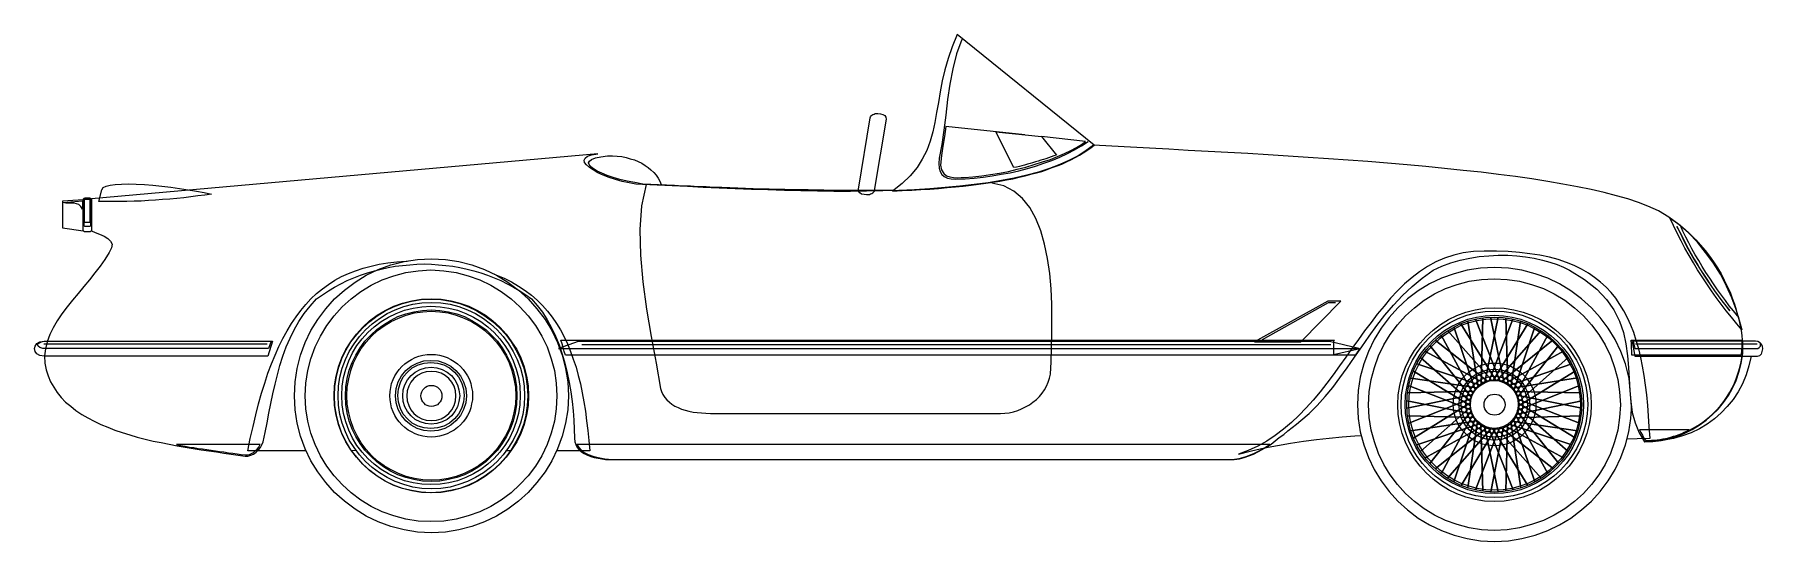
# Model space of a CAD drawing. Extents: x 283 to 474, y 4 to 60.
import ezdxf

# ---------------------------------------------------------------- set-up
doc = ezdxf.new("R2010")
doc.units = 0
doc.header["$LTSCALE"] = 25
doc.layers.add('1', color=7, linetype='CONTINUOUS')
doc.layers.add('7', color=7, linetype='CONTINUOUS')

msp = doc.modelspace()

# ---------------------------------------------------------------- linework, layer by layer
at = {"layer": '1', "linetype": 'CONTINUOUS'}
msp.add_lwpolyline([(388.8, 49.11), (393.84, 48.6), (395.49, 46.56), (395.21, 46.46), (394.93, 46.36), (394.62, 46.26), (394.34, 46.16), (394.06, 46.06), (393.76, 45.98), (393.48, 45.88), (393.17, 45.8), (392.87, 45.7), (392.59, 45.62), (392.29, 45.55), (391.98, 45.45), (391.68, 45.37), (391.4, 45.29), (391.09, 45.24), (390.79, 45.17), (388.8, 49.11)], dxfattribs=at)
at = {"layer": '7', "linetype": 'CONTINUOUS'}
for points in [[(399.68, 47.66), (384.54, 59.88), (383.98, 58.53), (383.52, 57.24), (383.16, 55.99), (382.88, 54.75), (382.65, 53.55), (382.45, 52.38), (382.25, 51.27), (382.07, 50.17), (381.82, 49.11), (381.54, 48.09), (381.16, 47.07), (380.67, 46.11), (380.09, 45.19), (379.35, 44.28), (378.46, 43.41), (377.37, 42.58), (378.46, 42.63), (379.5, 42.68), (380.52, 42.75), (381.51, 42.8), (382.48, 42.88), (383.42, 42.96), (384.33, 43.06), (385.2, 43.13), (386.06, 43.24), (386.9, 43.34), (387.71, 43.44), (388.47, 43.57), (389.24, 43.69), (389.97, 43.82), (390.68, 43.95), (391.37, 44.1), (392.03, 44.25), (392.67, 44.43), (393.3, 44.58), (393.89, 44.76), (394.47, 44.96), (395.03, 45.17), (395.59, 45.37), (396.1, 45.57), (396.61, 45.8), (397.09, 46.03), (397.57, 46.29), (398.03, 46.54), (398.46, 46.79), (398.87, 47.07), (399.3, 47.35), (399.68, 47.66)], [(385.04, 59.32), (384.46, 57.74), (384.05, 56.09), (383.72, 54.39), (383.47, 52.69), (383.26, 50.96), (383.06, 49.31), (382.83, 47.71), (382.55, 46.21), (382.5, 45.62), (382.53, 45.12), (382.65, 44.74), (382.83, 44.4), (383.09, 44.18), (383.44, 44), (383.87, 43.92), (384.38, 43.9), (385.4, 43.95), (386.42, 44.02), (387.41, 44.13), (388.4, 44.25), (389.39, 44.43), (390.38, 44.61), (391.35, 44.81), (392.29, 45.07), (393.2, 45.34), (394.11, 45.65), (395, 45.95), (395.87, 46.34), (396.71, 46.72), (397.49, 47.12), (398.28, 47.58), (399.02, 48.06)], [(375.77, 51.14), (376.05, 51.11), (376.33, 51.06), (376.53, 50.94), (376.66, 50.76), (376.68, 50.53), (375.36, 42.63), (375.34, 42.52), (375.26, 42.42), (375.19, 42.35), (375.08, 42.27), (374.96, 42.22), (374.83, 42.17), (374.68, 42.17), (374.52, 42.17), (374.25, 42.19), (373.97, 42.24), (373.76, 42.4), (373.64, 42.58), (373.61, 42.8), (374.93, 50.68), (374.96, 50.78), (375.03, 50.88), (375.11, 50.96), (375.21, 51.04), (375.34, 51.09), (375.46, 51.14), (375.62, 51.14), (375.77, 51.14)], [(392.01, 48.78), (383.29, 49.72), (383.14, 48.62), (382.96, 47.56), (382.81, 46.51), (382.68, 45.45), (382.81, 44.91), (383.04, 44.53), (383.34, 44.28), (383.72, 44.15), (384.13, 44.07), (384.56, 44.05), (384.97, 44.07), (385.32, 44.07), (386.26, 44.15), (387.25, 44.25), (388.22, 44.4), (389.21, 44.56), (390.2, 44.76), (391.17, 44.99), (392.13, 45.24), (393.05, 45.5), (393.96, 45.8), (394.83, 46.08), (395.61, 46.41), (396.38, 46.72), (397.09, 47.05), (397.7, 47.4), (398.26, 47.73), (398.71, 48.06), (393.84, 48.6), (393.84, 48.6)], [(283.71, 23.54), (283.86, 22.83), (284.07, 22.15), (284.34, 21.51), (284.68, 20.9), (285.06, 20.32), (285.51, 19.78), (286, 19.25), (286.56, 18.79), (287.14, 18.33), (287.78, 17.9), (288.44, 17.52), (289.15, 17.14), (289.88, 16.78), (290.65, 16.48), (291.43, 16.17), (292.25, 15.89), (293.09, 15.64), (293.92, 15.39), (294.79, 15.16), (295.68, 14.95), (296.57, 14.78), (297.43, 14.6), (298.32, 14.42), (299.21, 14.27), (300.1, 14.12), (300.96, 13.99), (301.83, 13.86), (302.67, 13.74), (303.5, 13.61), (304.29, 13.51), (305.08, 13.38), (305.84, 13.28), (306.15, 13.28), (306.45, 13.38), (306.76, 13.51), (307.06, 13.71), (307.32, 13.96), (307.54, 14.24), (307.7, 14.52), (307.82, 14.85), (308.05, 15.89), (308.26, 16.96), (308.46, 18.03), (308.66, 19.1), (308.89, 20.16), (309.14, 21.23), (309.4, 22.27), (309.68, 23.31), (310.01, 24.33), (310.36, 25.35), (310.8, 26.31), (311.25, 27.25), (311.76, 28.17), (312.35, 29.06), (313.01, 29.87), (313.74, 30.66), (314.38, 31.12), (315.04, 31.57), (315.73, 31.95), (316.41, 32.33), (317.12, 32.69), (317.86, 33), (318.6, 33.3), (319.36, 33.55), (320.12, 33.78), (320.88, 33.96), (321.65, 34.14), (322.43, 34.27), (323.22, 34.37), (324.04, 34.44), (324.82, 34.49), (325.61, 34.52), (326.42, 34.49), (327.21, 34.44), (328, 34.37), (328.79, 34.27), (329.57, 34.14), (330.36, 33.96), (331.12, 33.78), (331.89, 33.55), (332.62, 33.3), (333.36, 33), (334.1, 32.69), (334.81, 32.33), (335.5, 31.95), (336.18, 31.57), (336.84, 31.12), (337.48, 30.66), (338.11, 29.95), (338.7, 29.18), (339.23, 28.35), (339.69, 27.46), (340.15, 26.54), (340.53, 25.58), (340.86, 24.56), (341.16, 23.54), (341.44, 22.5), (341.64, 21.43), (341.82, 20.39), (341.97, 19.33), (342.1, 18.28), (342.18, 17.24), (342.2, 16.25), (342.23, 15.26), (342.28, 14.88), (342.38, 14.55), (342.53, 14.24), (342.76, 13.99), (343.02, 13.76), (343.32, 13.56), (343.68, 13.38), (344.03, 13.25), (344.41, 13.13), (344.85, 13.05), (345.25, 12.97), (345.68, 12.92), (346.12, 12.9), (346.55, 12.9), (346.95, 12.9), (347.36, 12.9), (414.6, 12.9), (415.15, 12.92), (415.71, 13), (416.25, 13.13), (416.76, 13.3), (417.26, 13.51), (417.77, 13.74), (418.25, 14.02), (418.74, 14.32), (419.22, 14.62), (419.68, 14.98), (420.13, 15.34), (420.62, 15.69), (421.07, 16.07), (421.56, 16.45), (422.02, 16.83), (422.5, 17.22), (423.44, 18), (424.33, 18.89), (425.19, 19.86), (426.03, 20.88), (426.82, 21.94), (427.63, 23.06), (428.42, 24.23), (429.23, 25.37), (430.07, 26.54), (430.91, 27.71), (431.8, 28.85), (432.74, 29.97), (433.73, 31.04), (434.8, 32.03), (435.91, 32.97), (437.13, 33.83), (438.1, 34.27), (439.09, 34.65), (440.13, 34.93), (441.17, 35.16), (442.22, 35.33), (443.28, 35.43), (444.33, 35.49), (445.37, 35.49), (446.38, 35.41), (447.35, 35.31), (448.29, 35.16), (449.2, 34.95), (450.04, 34.72), (450.83, 34.47), (451.54, 34.16), (452.18, 33.83), (453.85, 32.82), (455.23, 31.75), (456.29, 30.61), (457.11, 29.44), (457.72, 28.19), (458.15, 26.95), (458.43, 25.68), (458.61, 24.38), (458.71, 23.09), (458.78, 21.82), (458.86, 20.54), (458.96, 19.33), (459.14, 18.11), (459.44, 16.96), (459.88, 15.87), (460.49, 14.85), (461.4, 14.9), (462.32, 15.01), (463.2, 15.21), (464.09, 15.46), (464.93, 15.82), (465.75, 16.23), (466.53, 16.71), (467.3, 17.24), (467.98, 17.83), (468.64, 18.49), (469.23, 19.2), (469.76, 19.99), (470.22, 20.8), (470.62, 21.66), (470.93, 22.58), (471.16, 23.54), (471.34, 24.61), (471.34, 25.75), (471.23, 26.95), (470.98, 28.22), (470.62, 29.49), (470.14, 30.78), (469.56, 32.08), (468.87, 33.38), (468.11, 34.62), (467.24, 35.79), (466.33, 36.93), (465.34, 37.95), (464.27, 38.89), (463.18, 39.7), (462.04, 40.39), (460.87, 40.92), (459.83, 41.33), (458.66, 41.71), (457.39, 42.07), (456.04, 42.42), (454.59, 42.75), (453.07, 43.06), (451.47, 43.36), (449.79, 43.64), (448.03, 43.92), (446.23, 44.18), (444.35, 44.4), (442.42, 44.66), (440.44, 44.86), (438.4, 45.09), (436.32, 45.29), (434.24, 45.47), (432.08, 45.65), (429.92, 45.83), (427.73, 45.98), (425.55, 46.16), (423.31, 46.29), (421.1, 46.44), (418.89, 46.59), (416.65, 46.72), (414.44, 46.84), (412.26, 46.97), (410.07, 47.07), (407.91, 47.2), (405.78, 47.33), (403.67, 47.43), (401.61, 47.56), (399.58, 47.66), (398.79, 47.05), (397.9, 46.49), (396.94, 45.98), (395.87, 45.5), (394.72, 45.07), (393.51, 44.68), (392.21, 44.33), (390.84, 44.02), (389.41, 43.74), (387.94, 43.49), (386.42, 43.29), (384.81, 43.11), (383.19, 42.96), (381.51, 42.83), (379.81, 42.73), (378.08, 42.65), (376.3, 42.6), (374.52, 42.58), (372.72, 42.55), (370.89, 42.55), (369.09, 42.58), (367.26, 42.6), (365.43, 42.65), (363.6, 42.7), (361.79, 42.75), (359.99, 42.83), (358.21, 42.91), (356.46, 42.98), (354.73, 43.08), (353.03, 43.16), (351.38, 43.24), (349.75, 43.31), (349.01, 43.36), (348.28, 43.49), (347.51, 43.64), (346.78, 43.85), (346.07, 44.07), (345.4, 44.35), (344.82, 44.61), (344.31, 44.91), (343.88, 45.19), (343.55, 45.47), (343.35, 45.75), (343.3, 46.01), (343.4, 46.23), (343.68, 46.44), (344.13, 46.59), (344.8, 46.69), (288.84, 41.71), (288.84, 38.18), (289.27, 38), (289.76, 37.8), (290.24, 37.59), (290.65, 37.34), (290.95, 37.06), (291.13, 36.71), (291.08, 36.3), (290.82, 35.79), (290.34, 35.03), (289.81, 34.27), (289.22, 33.53), (288.64, 32.77), (288, 32.03), (287.37, 31.27), (286.76, 30.53), (286.17, 29.77), (285.59, 29.01), (285.08, 28.24), (284.62, 27.48), (284.24, 26.72), (283.96, 25.93), (283.76, 25.14), (283.66, 24.36), (283.71, 23.54)], [(377.62, 42.65), (376.76, 42.65), (375.87, 42.65), (375.01, 42.65), (374.14, 42.65), (373.28, 42.65), (372.42, 42.65), (371.55, 42.65), (370.66, 42.65), (369.8, 42.68), (368.93, 42.68), (368.07, 42.7), (367.21, 42.7), (366.34, 42.73), (365.48, 42.75), (364.61, 42.75), (363.75, 42.78), (362.86, 42.8), (362, 42.83), (361.13, 42.85), (360.27, 42.91), (359.41, 42.93), (358.52, 42.96), (357.65, 42.98), (356.79, 43.03), (355.92, 43.06), (355.04, 43.11), (354.17, 43.13), (353.28, 43.19), (352.42, 43.24), (351.53, 43.26), (350.66, 43.31), (349.78, 43.36), (348.91, 43.52), (348.07, 43.67), (347.26, 43.87), (346.52, 44.07), (345.86, 44.3), (345.25, 44.56), (344.74, 44.79), (344.34, 45.04), (344.03, 45.27), (343.85, 45.5), (343.8, 45.7), (343.88, 45.9), (344.13, 46.08), (344.54, 46.26), (345.13, 46.36), (345.89, 46.46), (346.42, 46.46), (346.95, 46.44), (347.46, 46.39), (347.95, 46.29), (348.4, 46.16), (348.86, 46.03), (349.27, 45.85), (349.67, 45.65), (350.03, 45.42), (350.39, 45.19), (350.69, 44.91), (351, 44.63), (351.25, 44.33), (351.48, 44), (351.68, 43.67), (351.83, 43.31)], [(377.62, 42.65), (376.76, 42.65), (375.87, 42.65), (375.01, 42.65), (374.14, 42.65), (373.28, 42.65), (372.42, 42.65), (371.55, 42.65), (370.66, 42.65), (369.8, 42.68), (368.93, 42.68), (368.07, 42.7), (367.21, 42.7), (366.34, 42.73), (365.48, 42.75), (364.61, 42.75), (363.75, 42.78), (362.86, 42.8), (362, 42.83), (361.13, 42.85), (360.27, 42.91), (359.41, 42.93), (358.52, 42.96), (357.65, 42.98), (356.79, 43.03), (355.92, 43.06), (355.04, 43.11), (354.17, 43.13), (353.28, 43.19), (352.42, 43.24), (351.53, 43.26), (350.66, 43.31), (349.78, 43.36), (348.91, 43.52), (348.07, 43.67), (347.26, 43.87), (346.52, 44.07), (345.86, 44.3), (345.25, 44.56), (344.74, 44.79), (344.34, 45.04), (344.03, 45.27), (343.85, 45.5), (343.8, 45.7), (343.88, 45.9), (344.13, 46.08), (344.54, 46.26), (345.13, 46.36), (345.89, 46.46), (346.42, 46.46), (346.95, 46.44), (347.46, 46.39), (347.95, 46.29), (348.4, 46.16), (348.86, 46.03), (349.27, 45.85), (349.67, 45.65), (350.03, 45.42), (350.39, 45.19), (350.69, 44.91), (351, 44.63), (351.25, 44.33), (351.48, 44), (351.68, 43.67), (351.83, 43.31)], [(377.62, 42.65), (376.76, 42.65), (375.87, 42.65), (375.01, 42.65), (374.14, 42.65), (373.28, 42.65), (372.42, 42.65), (371.55, 42.65), (370.66, 42.65), (369.8, 42.68), (368.93, 42.68), (368.07, 42.7), (367.21, 42.7), (366.34, 42.73), (365.48, 42.75), (364.61, 42.75), (363.75, 42.78), (362.86, 42.8), (362, 42.83), (361.13, 42.85), (360.27, 42.91), (359.41, 42.93), (358.52, 42.96), (357.65, 42.98), (356.79, 43.03), (355.92, 43.06), (355.04, 43.11), (354.17, 43.13), (353.28, 43.19), (352.42, 43.24), (351.53, 43.26), (350.66, 43.31), (349.78, 43.36), (348.91, 43.52), (348.07, 43.67), (347.26, 43.87), (346.52, 44.07), (345.86, 44.3), (345.25, 44.56), (344.74, 44.79), (344.34, 45.04), (344.03, 45.27), (343.85, 45.5), (343.8, 45.7), (343.88, 45.9), (344.13, 46.08), (344.54, 46.26), (345.13, 46.36), (345.89, 46.46), (346.42, 46.46), (346.95, 46.44), (347.46, 46.39), (347.95, 46.29), (348.4, 46.16), (348.86, 46.03), (349.27, 45.85), (349.67, 45.65), (350.03, 45.42), (350.39, 45.19), (350.69, 44.91), (351, 44.63), (351.25, 44.33), (351.48, 44), (351.68, 43.67), (351.83, 43.31)], [(289.68, 41.43), (289.99, 42.73), (290.14, 42.96), (290.47, 43.11), (290.93, 43.24), (291.48, 43.31), (292.17, 43.36), (292.96, 43.39), (293.8, 43.36), (294.71, 43.31), (295.65, 43.24), (296.64, 43.13), (297.61, 43.01), (298.6, 42.88), (299.54, 42.73), (300.45, 42.58), (301.32, 42.42), (302.11, 42.24), (301.37, 42.14), (300.61, 42.04), (299.84, 41.94), (299.06, 41.84), (298.29, 41.76), (297.51, 41.69), (296.72, 41.64), (295.93, 41.58), (295.14, 41.53), (294.36, 41.48), (293.57, 41.46), (292.78, 41.43), (291.99, 41.41), (291.23, 41.41), (290.44, 41.41), (289.68, 41.43)], [(350.16, 43.29), (349.65, 40.95), (349.47, 38.33), (349.52, 35.49), (349.8, 32.54), (350.21, 29.51), (350.72, 26.49), (351.25, 23.57), (351.73, 20.77), (351.86, 20.42), (352.01, 20.09), (352.21, 19.78), (352.44, 19.5), (352.72, 19.25), (353, 19.02), (353.33, 18.82), (353.69, 18.64), (354.07, 18.49), (354.48, 18.36), (354.88, 18.26), (355.34, 18.16), (355.8, 18.11), (356.28, 18.05), (356.76, 18.03), (357.27, 18), (389.31, 18), (389.8, 18.03), (390.28, 18.08), (390.74, 18.18), (391.22, 18.33), (391.65, 18.51), (392.08, 18.74), (392.51, 18.97), (392.9, 19.25), (393.28, 19.55), (393.61, 19.88), (393.91, 20.24), (394.17, 20.62), (394.39, 21.03), (394.6, 21.46), (394.72, 21.89), (394.83, 22.35), (394.9, 23.7), (394.95, 25.17), (395, 26.74), (395, 28.4), (394.98, 30.07), (394.9, 31.78), (394.75, 33.48), (394.52, 35.13), (394.19, 36.71), (393.76, 38.18), (393.23, 39.55), (392.56, 40.75), (391.75, 41.76), (390.79, 42.58), (389.67, 43.16), (388.37, 43.46)], [(287.95, 41.61), (285.64, 41.46), (285.64, 38.51), (287.95, 38.18), (287.95, 41.61)], [(285.74, 41.33), (287.85, 41.51), (287.85, 40.57), (287.67, 40.87), (287.44, 41.08), (287.19, 41.18), (286.91, 41.23), (286.61, 41.23), (286.33, 41.25), (286.02, 41.25), (285.74, 41.33)], [(288.16, 41.84), (288.64, 41.84), (288.72, 41.81), (288.79, 41.79), (288.82, 41.74), (288.84, 41.66), (288.84, 38.26), (288.82, 38.18), (288.79, 38.13), (288.72, 38.08), (288.64, 38.08), (288.16, 38.08), (288.08, 38.08), (288, 38.13), (287.98, 38.18), (287.95, 38.26), (287.95, 41.66), (287.98, 41.74), (288, 41.79), (288.08, 41.81), (288.16, 41.84)], [(288.21, 41.74), (288.59, 41.74), (288.66, 41.74), (288.72, 41.71), (288.74, 41.66), (288.74, 41.58), (288.74, 38.81), (288.74, 38.74), (288.72, 38.71), (288.66, 38.66), (288.59, 38.66), (288.21, 38.66), (288.13, 38.66), (288.08, 38.71), (288.05, 38.74), (288.03, 38.81), (288.03, 41.58), (288.05, 41.66), (288.08, 41.71), (288.13, 41.74), (288.21, 41.74)], [(288.23, 41.69), (288.54, 41.69), (288.61, 41.69), (288.66, 41.66), (288.69, 41.61), (288.69, 41.56), (288.69, 39.22), (288.69, 39.17), (288.66, 39.12), (288.61, 39.09), (288.54, 39.09), (288.23, 39.09), (288.16, 39.09), (288.13, 39.12), (288.08, 39.17), (288.08, 39.22), (288.08, 41.56), (288.08, 41.61), (288.13, 41.66), (288.16, 41.69), (288.23, 41.69)], [(470.65, 28.93), (470.83, 28.7), (471.26, 27.23), (470.68, 27.91), (470.09, 28.63), (469.51, 29.34), (468.95, 30.07), (468.41, 30.81), (467.88, 31.55), (467.37, 32.31), (466.86, 33.1), (466.36, 33.86), (465.9, 34.65), (465.42, 35.46), (464.96, 36.27), (464.53, 37.09), (464.09, 37.93), (463.69, 38.76), (463.28, 39.63), (464.42, 38.81), (464.5, 38.66), (464.5, 38.64)], [(464.04, 38.71), (464.35, 38.1), (464.65, 37.47), (464.96, 36.86), (465.29, 36.25), (465.62, 35.66), (465.95, 35.05), (466.3, 34.47), (466.66, 33.88), (467.04, 33.3), (467.42, 32.72), (467.8, 32.13), (468.21, 31.57), (468.62, 31.01), (469.02, 30.45), (469.46, 29.9), (469.89, 29.36)], [(464.07, 38.71), (464.37, 38.1), (464.68, 37.47), (464.98, 36.86), (465.31, 36.25), (465.64, 35.66), (465.97, 35.05), (466.33, 34.47), (466.69, 33.88), (467.07, 33.3), (467.45, 32.72), (467.83, 32.13), (468.24, 31.57), (468.64, 31.01), (469.05, 30.45), (469.48, 29.9), (469.91, 29.36)], [(464.45, 38.76), (465.03, 38.28), (465.59, 37.75), (466.15, 37.19), (466.69, 36.6), (467.19, 36.02), (467.68, 35.38), (468.11, 34.75), (468.54, 34.09), (468.95, 33.43), (469.3, 32.74), (469.63, 32.08), (469.94, 31.42), (470.19, 30.73), (470.42, 30.07), (470.6, 29.44), (470.75, 28.8), (470.32, 29.34), (469.86, 29.9), (469.43, 30.48), (469, 31.06), (468.54, 31.67), (468.11, 32.31), (467.7, 32.94), (467.27, 33.58), (466.86, 34.24), (466.48, 34.9), (466.1, 35.54), (465.72, 36.2), (465.39, 36.86), (465.06, 37.49), (464.73, 38.13), (464.45, 38.76)], [(312.58, 13.86), (306.12, 13.86), (306.4, 15.23), (306.71, 16.56), (307.01, 17.83), (307.32, 19.07), (307.65, 20.24), (308, 21.36), (308.36, 22.45), (308.74, 23.49), (309.14, 24.46), (309.55, 25.4), (310.01, 26.29), (310.47, 27.13), (310.95, 27.94), (311.46, 28.68), (311.99, 29.39), (312.55, 30.05), (313.11, 30.68), (313.74, 31.24), (314.38, 31.78), (315.04, 32.26), (315.75, 32.72), (316.49, 33.12), (317.25, 33.48), (318.04, 33.78), (318.88, 34.06), (319.77, 34.29), (320.66, 34.49), (321.62, 34.65), (322.61, 34.77), (323.63, 34.85), (323.76, 34.85), (323.76, 34.85)], [(326.42, 35.1), (327.97, 35.03), (329.45, 34.8), (330.9, 34.42), (332.29, 33.91), (333.61, 33.28), (334.86, 32.51), (336.03, 31.62), (337.12, 30.66), (338.09, 29.57), (338.98, 28.4), (339.74, 27.15), (340.37, 25.83), (340.88, 24.43), (341.26, 22.98), (341.49, 21.51), (341.57, 19.96), (341.49, 18.41), (341.26, 16.94), (340.88, 15.49), (340.37, 14.09), (339.74, 12.77), (338.98, 11.53), (338.09, 10.36), (337.12, 9.26), (336.03, 8.3), (334.86, 7.41), (333.61, 6.65), (332.29, 6.01), (330.9, 5.5), (329.45, 5.12), (327.97, 4.89), (326.42, 4.82), (324.87, 4.89), (323.4, 5.12), (321.95, 5.5), (320.55, 6.01), (319.23, 6.65), (317.99, 7.41), (316.82, 8.3), (315.73, 9.26), (314.76, 10.36), (313.87, 11.53), (313.11, 12.77), (312.47, 14.09), (311.97, 15.49), (311.58, 16.94), (311.36, 18.41), (311.28, 19.96), (311.36, 21.51), (311.58, 22.98), (311.97, 24.43), (312.47, 25.83), (313.11, 27.15), (313.87, 28.4), (314.76, 29.57), (315.73, 30.66), (316.82, 31.62), (317.99, 32.51), (319.23, 33.28), (320.55, 33.91), (321.95, 34.42), (323.4, 34.8), (324.87, 35.03), (326.42, 35.1)], [(458.56, 15.21), (459.67, 15.23), (461.1, 15.28), (461.02, 16.53), (460.94, 17.72), (460.84, 18.89), (460.74, 20.04), (460.61, 21.13), (460.46, 22.2), (460.28, 23.21), (460.08, 24.2), (459.85, 25.14), (459.57, 26.06), (459.29, 26.95), (458.96, 27.76), (458.61, 28.57), (458.22, 29.34), (457.77, 30.05), (457.31, 30.73), (456.8, 31.37), (456.24, 31.95), (455.63, 32.51), (454.97, 33.02), (454.29, 33.5), (453.52, 33.94), (452.71, 34.34), (451.85, 34.7), (450.93, 35), (449.97, 35.26), (448.92, 35.49), (447.81, 35.66), (446.66, 35.79), (445.42, 35.89), (444.12, 35.94), (442.75, 35.94), (441.58, 35.89), (440.46, 35.74), (439.42, 35.51), (438.4, 35.16), (437.44, 34.75), (436.52, 34.24), (435.63, 33.66), (434.8, 33.02), (433.98, 32.31), (433.2, 31.55), (432.43, 30.73), (431.7, 29.87), (430.96, 28.98), (430.27, 28.07), (429.56, 27.13), (428.88, 26.19), (428.16, 25.19), (427.48, 24.23), (426.79, 23.26), (426.08, 22.27), (425.37, 21.33), (424.63, 20.39), (423.87, 19.48), (423.08, 18.61), (422.29, 17.78), (421.46, 16.99), (420.59, 16.25), (419.68, 15.56), (418.74, 14.93), (417.75, 14.37), (416.7, 13.91), (415.61, 13.51)], [(326.37, 33.86), (327.8, 33.78), (329.17, 33.58), (330.49, 33.22), (331.79, 32.77), (332.98, 32.18), (334.15, 31.47), (335.22, 30.66), (336.21, 29.77), (337.1, 28.78), (337.91, 27.71), (338.62, 26.54), (339.2, 25.35), (339.66, 24.05), (340.02, 22.73), (340.22, 21.36), (340.3, 19.93), (340.22, 18.51), (340.02, 17.14), (339.66, 15.82), (339.2, 14.55), (338.62, 13.33), (337.91, 12.19), (337.1, 11.12), (336.21, 10.13), (335.22, 9.24), (334.15, 8.43), (332.98, 7.71), (331.79, 7.13), (330.49, 6.67), (329.17, 6.32), (327.8, 6.11), (326.37, 6.04), (324.95, 6.11), (323.58, 6.32), (322.26, 6.67), (320.99, 7.13), (319.77, 7.71), (318.62, 8.43), (317.56, 9.24), (316.56, 10.13), (315.68, 11.12), (314.86, 12.19), (314.15, 13.33), (313.57, 14.55), (313.11, 15.82), (312.75, 17.14), (312.55, 18.51), (312.47, 19.93), (312.55, 21.36), (312.75, 22.73), (313.11, 24.05), (313.57, 25.35), (314.15, 26.54), (314.86, 27.71), (315.68, 28.78), (316.56, 29.77), (317.56, 30.66), (318.62, 31.47), (319.77, 32.18), (320.99, 32.77), (322.26, 33.22), (323.58, 33.58), (324.95, 33.78), (326.37, 33.86)], [(333.36, 33.4), (333.56, 33.33), (334.45, 32.94), (335.27, 32.54), (336.05, 32.08), (336.79, 31.6), (337.48, 31.06), (338.11, 30.53), (338.7, 29.92), (339.26, 29.31), (339.76, 28.65), (340.25, 27.94), (340.68, 27.23), (341.09, 26.47), (341.47, 25.68), (341.8, 24.84), (342.1, 24), (342.41, 23.11), (342.66, 22.2), (342.89, 21.26), (343.09, 20.27), (343.27, 19.27), (343.45, 18.26), (343.58, 17.19), (343.7, 16.1), (343.83, 15.01), (343.93, 13.86), (340.27, 13.86), (340.27, 13.89)], [(458.78, 21.87), (458.76, 22.02), (458.38, 23.47), (457.87, 24.86), (457.23, 26.19), (456.47, 27.43), (455.58, 28.6), (454.62, 29.69), (453.52, 30.66), (452.35, 31.55), (451.11, 32.31), (449.79, 32.94), (448.39, 33.45), (446.94, 33.83), (445.47, 34.06), (443.92, 34.14), (442.37, 34.06), (440.89, 33.83), (439.45, 33.45), (438.05, 32.94), (436.73, 32.31), (435.48, 31.55), (434.31, 30.66), (433.22, 29.69), (432.26, 28.6), (431.37, 27.43), (430.6, 26.19), (429.97, 24.86), (429.46, 23.47), (429.08, 22.02), (428.85, 20.54), (428.77, 18.99), (428.85, 17.44), (429.08, 15.97), (429.46, 14.52), (429.97, 13.13), (430.6, 11.8), (431.37, 10.56), (432.26, 9.39), (433.22, 8.3), (434.31, 7.33), (435.48, 6.44), (436.73, 5.68), (438.05, 5.05), (439.45, 4.54), (440.89, 4.16), (442.37, 3.93), (443.92, 3.85), (445.47, 3.93), (446.94, 4.16), (448.39, 4.54), (449.79, 5.05), (451.11, 5.68), (452.35, 6.44), (453.52, 7.33), (454.62, 8.3), (455.58, 9.39), (456.47, 10.56), (457.23, 11.8), (457.87, 13.13), (458.38, 14.52), (458.76, 15.97), (458.99, 17.44), (459.04, 18.49), (459.04, 18.79), (458.78, 21.87)], [(443.89, 32.89), (445.32, 32.82), (446.69, 32.61), (448.01, 32.26), (449.31, 31.8), (450.5, 31.22), (451.67, 30.51), (452.74, 29.69), (453.73, 28.8), (454.62, 27.81), (455.43, 26.74), (456.14, 25.58), (456.73, 24.38), (457.18, 23.09), (457.54, 21.76), (457.74, 20.39), (457.82, 18.97), (457.74, 17.55), (457.54, 16.17), (457.18, 14.85), (456.73, 13.58), (456.14, 12.36), (455.43, 11.22), (454.62, 10.15), (453.73, 9.16), (452.74, 8.27), (451.67, 7.46), (450.5, 6.75), (449.31, 6.16), (448.01, 5.71), (446.69, 5.35), (445.32, 5.15), (443.89, 5.07), (442.47, 5.15), (441.1, 5.35), (439.78, 5.71), (438.51, 6.16), (437.29, 6.75), (436.14, 7.46), (435.08, 8.27), (434.08, 9.16), (433.2, 10.15), (432.38, 11.22), (431.67, 12.36), (431.09, 13.58), (430.63, 14.85), (430.27, 16.17), (430.07, 17.55), (429.99, 18.97), (430.07, 20.39), (430.27, 21.76), (430.63, 23.09), (431.09, 24.38), (431.67, 25.58), (432.38, 26.74), (433.2, 27.81), (434.08, 28.8), (435.08, 29.69), (436.14, 30.51), (437.29, 31.22), (438.51, 31.8), (439.78, 32.26), (441.1, 32.61), (442.47, 32.82), (443.89, 32.89)], [(326.4, 30.68), (327.49, 30.63), (328.56, 30.45), (329.57, 30.2), (330.57, 29.84), (331.51, 29.39), (332.4, 28.85), (333.21, 28.22), (334, 27.53), (334.68, 26.77), (335.29, 25.93), (335.85, 25.07), (336.31, 24.13), (336.66, 23.14), (336.92, 22.12), (337.1, 21.05), (337.15, 19.96), (337.1, 18.87), (336.92, 17.8), (336.66, 16.78), (336.31, 15.79), (335.85, 14.85), (335.29, 13.96), (334.68, 13.15), (334, 12.39), (333.21, 11.68), (332.4, 11.07), (331.51, 10.51), (330.57, 10.05), (329.57, 9.7), (328.56, 9.44), (327.49, 9.26), (326.4, 9.21), (325.31, 9.26), (324.26, 9.44), (323.22, 9.7), (322.26, 10.05), (321.32, 10.51), (320.43, 11.07), (319.59, 11.68), (318.83, 12.39), (318.14, 13.15), (317.53, 13.96), (316.97, 14.85), (316.51, 15.79), (316.16, 16.78), (315.9, 17.8), (315.73, 18.87), (315.68, 19.96), (315.73, 21.05), (315.9, 22.12), (316.16, 23.14), (316.51, 24.13), (316.97, 25.07), (317.53, 25.93), (318.14, 26.77), (318.83, 27.53), (319.59, 28.22), (320.43, 28.85), (321.32, 29.39), (322.26, 29.84), (323.22, 30.2), (324.26, 30.45), (325.31, 30.63), (326.4, 30.68)], [(326.37, 30.63), (327.47, 30.58), (328.53, 30.4), (329.55, 30.15), (330.54, 29.79), (331.45, 29.34), (332.34, 28.8), (333.18, 28.17), (333.95, 27.48), (334.63, 26.72), (335.24, 25.91), (335.77, 25.02), (336.23, 24.08), (336.59, 23.11), (336.84, 22.07), (337.02, 21.03), (337.07, 19.93), (337.02, 18.84), (336.84, 17.8), (336.59, 16.76), (336.23, 15.79), (335.77, 14.85), (335.24, 13.96), (334.63, 13.15), (333.95, 12.39), (333.18, 11.7), (332.34, 11.07), (331.45, 10.53), (330.54, 10.08), (329.55, 9.72), (328.53, 9.47), (327.47, 9.29), (326.37, 9.24), (325.28, 9.29), (324.24, 9.47), (323.22, 9.72), (322.23, 10.08), (321.32, 10.53), (320.43, 11.07), (319.61, 11.7), (318.85, 12.39), (318.17, 13.15), (317.53, 13.96), (317, 14.85), (316.54, 15.79), (316.18, 16.76), (315.93, 17.8), (315.75, 18.84), (315.7, 19.93), (315.75, 21.03), (315.93, 22.07), (316.18, 23.11), (316.54, 24.08), (317, 25.02), (317.53, 25.91), (318.17, 26.72), (318.85, 27.48), (319.61, 28.17), (320.43, 28.8), (321.32, 29.34), (322.23, 29.79), (323.22, 30.15), (324.24, 30.4), (325.28, 30.58), (326.37, 30.63)], [(326.42, 30.28), (327.47, 30.23), (328.48, 30.07), (329.47, 29.82), (330.41, 29.46), (331.3, 29.03), (332.17, 28.5), (332.95, 27.91), (333.69, 27.25), (334.35, 26.52), (334.94, 25.7), (335.47, 24.86), (335.9, 23.98), (336.26, 23.01), (336.51, 22.02), (336.66, 21), (336.71, 19.96), (336.66, 18.92), (336.51, 17.9), (336.26, 16.91), (335.9, 15.97), (335.47, 15.06), (334.94, 14.22), (334.35, 13.43), (333.69, 12.69), (332.95, 12.03), (332.17, 11.42), (331.3, 10.92), (330.41, 10.48), (329.47, 10.13), (328.48, 9.87), (327.47, 9.72), (326.42, 9.67), (325.38, 9.72), (324.37, 9.87), (323.37, 10.13), (322.41, 10.48), (321.52, 10.92), (320.68, 11.42), (319.87, 12.03), (319.13, 12.69), (318.47, 13.43), (317.89, 14.22), (317.35, 15.06), (316.92, 15.97), (316.56, 16.91), (316.31, 17.9), (316.16, 18.92), (316.11, 19.96), (316.16, 21), (316.31, 22.02), (316.56, 23.01), (316.92, 23.98), (317.35, 24.86), (317.89, 25.7), (318.47, 26.52), (319.13, 27.25), (319.87, 27.91), (320.68, 28.5), (321.52, 29.03), (322.41, 29.46), (323.37, 29.82), (324.37, 30.07), (325.38, 30.23), (326.42, 30.28)], [(326.37, 29.84), (327.39, 29.79), (328.35, 29.64), (329.29, 29.41), (330.21, 29.06), (331.07, 28.65), (331.89, 28.17), (332.65, 27.58), (333.34, 26.95), (333.97, 26.26), (334.55, 25.5), (335.04, 24.69), (335.44, 23.82), (335.8, 22.91), (336.03, 21.97), (336.18, 21), (336.23, 19.99), (336.18, 18.97), (336.03, 18), (335.8, 17.06), (335.44, 16.15), (335.04, 15.28), (334.55, 14.47), (333.97, 13.71), (333.34, 13.02), (332.65, 12.39), (331.89, 11.8), (331.07, 11.32), (330.21, 10.92), (329.29, 10.56), (328.35, 10.33), (327.39, 10.18), (326.37, 10.13), (325.36, 10.18), (324.39, 10.33), (323.45, 10.56), (322.54, 10.92), (321.67, 11.32), (320.86, 11.8), (320.1, 12.39), (319.41, 13.02), (318.78, 13.71), (318.19, 14.47), (317.71, 15.28), (317.3, 16.15), (316.95, 17.06), (316.72, 18), (316.56, 18.97), (316.51, 19.99), (316.56, 21), (316.72, 21.97), (316.95, 22.91), (317.3, 23.82), (317.71, 24.69), (318.19, 25.5), (318.78, 26.26), (319.41, 26.95), (320.1, 27.58), (320.86, 28.17), (321.67, 28.65), (322.54, 29.06), (323.45, 29.41), (324.39, 29.64), (325.36, 29.79), (326.37, 29.84)], [(326.4, 29.44), (327.36, 29.39), (328.3, 29.23), (329.22, 29.01), (330.08, 28.7), (330.9, 28.29), (331.68, 27.81), (332.42, 27.28), (333.08, 26.64), (333.72, 25.98), (334.25, 25.25), (334.73, 24.46), (335.14, 23.64), (335.44, 22.78), (335.67, 21.87), (335.83, 20.93), (335.88, 19.96), (335.83, 18.99), (335.67, 18.05), (335.44, 17.14), (335.14, 16.28), (334.73, 15.46), (334.25, 14.68), (333.72, 13.94), (333.08, 13.28), (332.42, 12.64), (331.68, 12.11), (330.9, 11.63), (330.08, 11.22), (329.22, 10.92), (328.3, 10.69), (327.36, 10.53), (326.4, 10.48), (325.43, 10.53), (324.49, 10.69), (323.58, 10.92), (322.71, 11.22), (321.9, 11.63), (321.11, 12.11), (320.38, 12.64), (319.72, 13.28), (319.08, 13.94), (318.55, 14.68), (318.06, 15.46), (317.66, 16.28), (317.35, 17.14), (317.12, 18.05), (316.97, 18.99), (316.92, 19.96), (316.97, 20.93), (317.12, 21.87), (317.35, 22.78), (317.66, 23.64), (318.06, 24.46), (318.55, 25.25), (319.08, 25.98), (319.72, 26.64), (320.38, 27.28), (321.11, 27.81), (321.9, 28.29), (322.71, 28.7), (323.58, 29.01), (324.49, 29.23), (325.43, 29.39), (326.4, 29.44)], [(326.4, 29.29), (327.34, 29.23), (328.28, 29.11), (329.17, 28.85), (330.03, 28.55), (330.84, 28.17), (331.61, 27.68), (332.34, 27.15), (333, 26.54), (333.61, 25.88), (334.15, 25.17), (334.61, 24.41), (335.01, 23.59), (335.32, 22.73), (335.55, 21.84), (335.7, 20.9), (335.75, 19.96), (335.7, 19.02), (335.55, 18.08), (335.32, 17.19), (335.01, 16.33), (334.61, 15.51), (334.15, 14.75), (333.61, 14.02), (333, 13.35), (332.34, 12.74), (331.61, 12.21), (330.84, 11.75), (330.03, 11.35), (329.17, 11.04), (328.28, 10.81), (327.34, 10.66), (326.4, 10.61), (325.46, 10.66), (324.54, 10.81), (323.63, 11.04), (322.79, 11.35), (321.98, 11.75), (321.21, 12.21), (320.48, 12.74), (319.82, 13.35), (319.21, 14.02), (318.67, 14.75), (318.22, 15.51), (317.81, 16.33), (317.5, 17.19), (317.28, 18.08), (317.12, 19.02), (317.07, 19.96), (317.12, 20.9), (317.28, 21.84), (317.5, 22.73), (317.81, 23.59), (318.22, 24.41), (318.67, 25.17), (319.21, 25.88), (319.82, 26.54), (320.48, 27.15), (321.21, 27.68), (321.98, 28.17), (322.79, 28.55), (323.63, 28.85), (324.54, 29.11), (325.46, 29.23), (326.4, 29.29)], [(422.5, 25.91), (426.94, 30.4), (425.5, 30.4), (417.37, 25.93), (422.5, 25.91)], [(418.28, 26.19), (425.55, 30.25), (426.33, 30.25)], [(443.89, 29.67), (444.99, 29.62), (446.05, 29.44), (447.07, 29.18), (448.06, 28.83), (448.98, 28.37), (449.86, 27.84), (450.7, 27.2), (451.47, 26.52), (452.15, 25.75), (452.76, 24.94), (453.29, 24.05), (453.75, 23.11), (454.11, 22.15), (454.36, 21.1), (454.54, 20.06), (454.59, 18.97), (454.54, 17.88), (454.36, 16.83), (454.11, 15.79), (453.75, 14.83), (453.29, 13.89), (452.76, 13), (452.15, 12.19), (451.47, 11.42), (450.7, 10.74), (449.86, 10.1), (448.98, 9.57), (448.06, 9.11), (447.07, 8.76), (446.05, 8.5), (444.99, 8.32), (443.89, 8.27), (442.8, 8.32), (441.76, 8.5), (440.74, 8.76), (439.75, 9.11), (438.84, 9.57), (437.95, 10.1), (437.13, 10.74), (436.37, 11.42), (435.69, 12.19), (435.05, 13), (434.52, 13.89), (434.06, 14.83), (433.7, 15.79), (433.45, 16.83), (433.27, 17.88), (433.22, 18.97), (433.27, 20.06), (433.45, 21.1), (433.7, 22.15), (434.06, 23.11), (434.52, 24.05), (435.05, 24.94), (435.69, 25.75), (436.37, 26.52), (437.13, 27.2), (437.95, 27.84), (438.84, 28.37), (439.75, 28.83), (440.74, 29.18), (441.76, 29.44), (442.8, 29.62), (443.89, 29.67)], [(443.92, 29.31), (444.96, 29.26), (445.98, 29.11), (446.97, 28.85), (447.91, 28.5), (448.8, 28.07), (449.66, 27.53), (450.45, 26.95), (451.19, 26.29), (451.85, 25.55), (452.43, 24.74), (452.96, 23.9), (453.4, 23.01), (453.75, 22.04), (454.01, 21.05), (454.16, 20.04), (454.21, 18.99), (454.16, 17.95), (454.01, 16.94), (453.75, 15.95), (453.4, 15.01), (452.96, 14.09), (452.43, 13.25), (451.85, 12.47), (451.19, 11.73), (450.45, 11.07), (449.66, 10.46), (448.8, 9.95), (447.91, 9.52), (446.97, 9.16), (445.98, 8.91), (444.96, 8.76), (443.92, 8.7), (442.88, 8.76), (441.86, 8.91), (440.87, 9.16), (439.9, 9.52), (439.01, 9.95), (438.18, 10.46), (437.36, 11.07), (436.63, 11.73), (435.97, 12.47), (435.38, 13.25), (434.85, 14.09), (434.42, 15.01), (434.06, 15.95), (433.81, 16.94), (433.65, 17.95), (433.6, 18.99), (433.65, 20.04), (433.81, 21.05), (434.06, 22.04), (434.42, 23.01), (434.85, 23.9), (435.38, 24.74), (435.97, 25.55), (436.63, 26.29), (437.36, 26.95), (438.18, 27.53), (439.01, 28.07), (439.9, 28.5), (440.87, 28.85), (441.86, 29.11), (442.88, 29.26), (443.92, 29.31)], [(443.89, 28.85), (444.91, 28.8), (445.88, 28.65), (446.82, 28.42), (447.73, 28.07), (448.59, 27.66), (449.41, 27.18), (450.17, 26.59), (450.86, 25.96), (451.49, 25.27), (452.08, 24.51), (452.56, 23.7), (452.96, 22.83), (453.32, 21.92), (453.55, 20.98), (453.7, 20.01), (453.75, 18.99), (453.7, 17.98), (453.55, 17.01), (453.32, 16.07), (452.96, 15.16), (452.56, 14.29), (452.08, 13.48), (451.49, 12.72), (450.86, 12.03), (450.17, 11.4), (449.41, 10.81), (448.59, 10.33), (447.73, 9.92), (446.82, 9.57), (445.88, 9.34), (444.91, 9.19), (443.89, 9.14), (442.88, 9.19), (441.91, 9.34), (440.97, 9.57), (440.06, 9.92), (439.19, 10.33), (438.38, 10.81), (437.62, 11.4), (436.93, 12.03), (436.3, 12.72), (435.71, 13.48), (435.23, 14.29), (434.82, 15.16), (434.47, 16.07), (434.24, 17.01), (434.08, 17.98), (434.03, 18.99), (434.08, 20.01), (434.24, 20.98), (434.47, 21.92), (434.82, 22.83), (435.23, 23.7), (435.71, 24.51), (436.3, 25.27), (436.93, 25.96), (437.62, 26.59), (438.38, 27.18), (439.19, 27.66), (440.06, 28.07), (440.97, 28.42), (441.91, 28.65), (442.88, 28.8), (443.89, 28.85)], [(443.89, 28.65), (444.88, 28.6), (445.82, 28.45), (446.76, 28.22), (447.65, 27.89), (448.49, 27.48), (449.28, 27), (450.02, 26.44), (450.7, 25.8), (451.34, 25.12), (451.9, 24.38), (452.38, 23.59), (452.79, 22.76), (453.12, 21.87), (453.35, 20.93), (453.5, 19.99), (453.55, 18.99), (453.5, 18), (453.35, 17.06), (453.12, 16.12), (452.79, 15.23), (452.38, 14.4), (451.9, 13.61), (451.34, 12.85), (450.7, 12.16), (450.02, 11.53), (449.28, 10.97), (448.49, 10.48), (447.65, 10.08), (446.76, 9.75), (445.82, 9.52), (444.88, 9.37), (443.89, 9.31), (442.9, 9.37), (441.96, 9.52), (441.02, 9.75), (440.13, 10.08), (439.29, 10.48), (438.51, 10.97), (437.74, 11.53), (437.06, 12.16), (436.42, 12.85), (435.86, 13.61), (435.38, 14.4), (434.97, 15.23), (434.64, 16.12), (434.42, 17.06), (434.26, 18), (434.21, 18.99), (434.26, 19.99), (434.42, 20.93), (434.64, 21.87), (434.97, 22.76), (435.38, 23.59), (435.86, 24.38), (436.42, 25.12), (437.06, 25.8), (437.74, 26.44), (438.51, 27), (439.29, 27.48), (440.13, 27.89), (441.02, 28.22), (441.96, 28.45), (442.9, 28.6), (443.89, 28.65)], [(444.3, 28.65), (442.85, 21.46), (444.3, 28.65)], [(444.99, 21.38), (443.46, 28.65), (444.99, 21.38)], [(443.92, 28.47), (444.88, 28.42), (445.82, 28.27), (446.74, 28.04), (447.6, 27.74), (448.42, 27.33), (449.2, 26.85), (449.94, 26.31), (450.6, 25.68), (451.24, 25.02), (451.77, 24.28), (452.25, 23.49), (452.66, 22.68), (452.96, 21.82), (453.19, 20.9), (453.35, 19.96), (453.4, 18.99), (453.35, 18.03), (453.19, 17.09), (452.96, 16.17), (452.66, 15.31), (452.25, 14.5), (451.77, 13.71), (451.24, 12.97), (450.6, 12.31), (449.94, 11.68), (449.2, 11.14), (448.42, 10.66), (447.6, 10.25), (446.74, 9.95), (445.82, 9.72), (444.88, 9.57), (443.92, 9.52), (442.95, 9.57), (442.01, 9.72), (441.1, 9.95), (440.23, 10.25), (439.42, 10.66), (438.63, 11.14), (437.9, 11.68), (437.24, 12.31), (436.6, 12.97), (436.07, 13.71), (435.58, 14.5), (435.18, 15.31), (434.87, 16.17), (434.64, 17.09), (434.49, 18.03), (434.44, 18.99), (434.49, 19.96), (434.64, 20.9), (434.87, 21.82), (435.18, 22.68), (435.58, 23.49), (436.07, 24.28), (436.6, 25.02), (437.24, 25.68), (437.9, 26.31), (438.63, 26.85), (439.42, 27.33), (440.23, 27.74), (441.1, 28.04), (442.01, 28.27), (442.95, 28.42), (443.92, 28.47)], [(443.64, 21.61), (438.71, 27.15), (443.64, 21.61)], [(439.42, 27.56), (441.76, 20.62), (439.42, 27.56)], [(444.1, 21.61), (440.18, 27.91), (444.1, 21.61)], [(440.97, 28.19), (442.09, 20.95), (440.97, 28.19)], [(444.53, 21.54), (441.81, 28.42), (444.53, 21.54)], [(442.62, 28.57), (442.44, 21.23), (442.62, 28.57)], [(445.95, 28.42), (443.31, 21.59), (445.95, 28.42)], [(447.58, 27.91), (443.77, 21.66), (447.58, 27.91)], [(449.08, 27.15), (444.22, 21.64), (449.08, 27.15)], [(445.37, 21.15), (445.16, 28.57), (445.37, 21.15)], [(445.72, 20.88), (446.79, 28.19), (445.72, 20.88)], [(446.03, 20.52), (448.37, 27.56), (446.03, 20.52)], [(308.36, 24.33), (283.61, 24.33), (283.15, 24.41), (282.82, 24.58), (282.64, 24.86), (282.57, 25.17), (282.62, 25.45), (282.82, 25.73), (283.15, 25.91), (283.61, 25.98), (308.87, 25.98), (308.36, 24.33)], [(308.41, 25.17), (283.91, 25.17), (283.48, 25.19), (283.15, 25.3), (282.95, 25.42), (282.9, 25.58), (282.95, 25.73), (283.15, 25.86), (283.46, 25.96), (283.91, 25.98), (308.71, 25.98), (308.41, 25.17)], [(283.58, 25.68), (308.26, 25.68)], [(340.48, 25.17), (428.9, 25.17), (425.67, 25.96), (342.64, 25.96), (340.48, 25.17)], [(341.24, 24.46), (341.11, 24.86), (340.98, 25.3), (340.86, 25.7), (340.73, 26.11), (426.21, 26.11), (426.18, 26.08), (426.16, 26.08), (426.13, 26.06), (426.11, 26.03), (426.13, 24.53), (429.03, 25.17), (428.9, 24.99), (428.77, 24.81), (428.65, 24.64), (428.52, 24.46), (341.24, 24.46)], [(343.04, 25.63), (425.83, 25.63)], [(442.75, 21.36), (436.22, 24.89), (442.75, 21.36)], [(436.75, 25.5), (441.35, 19.78), (436.75, 25.5)], [(443.18, 21.54), (437.36, 26.11), (443.18, 21.54)], [(438, 26.64), (441.53, 20.21), (438, 26.64)], [(450.4, 26.13), (444.68, 21.54), (450.4, 26.13)], [(451.54, 24.89), (445.11, 21.36), (451.54, 24.89)], [(446.26, 20.14), (449.79, 26.64), (446.26, 20.14)], [(446.43, 19.71), (451.01, 25.53), (446.43, 19.71)], [(459.09, 24.46), (459.09, 24.86), (459.06, 25.3), (459.04, 25.7), (459.01, 26.11), (471.23, 26.11), (471.26, 25.86), (471.26, 25.63), (471.26, 25.4), (471.23, 25.19), (471.21, 25.02), (471.21, 24.81), (471.18, 24.64), (471.16, 24.46), (459.09, 24.46)], [(473.09, 25.91), (473.19, 25.88), (473.37, 25.7), (473.5, 25.42), (473.52, 25.14), (473.47, 24.84), (473.37, 24.56), (473.19, 24.38), (472.94, 24.31), (459.44, 24.31), (459.16, 25.96), (459.24, 25.96), (459.24, 25.98)], [(459.42, 25.17), (472.76, 25.17), (473.01, 25.19), (473.17, 25.3), (473.29, 25.42), (473.32, 25.58), (473.29, 25.73), (473.19, 25.86), (473.01, 25.96), (472.76, 25.98), (459.24, 25.98), (459.42, 25.17)], [(472.94, 25.65), (459.49, 25.65)], [(326.4, 24.53), (326.86, 24.51), (327.31, 24.43), (327.74, 24.33), (328.18, 24.18), (328.58, 23.98), (328.94, 23.75), (329.29, 23.49), (329.63, 23.19), (329.93, 22.86), (330.18, 22.5), (330.41, 22.15), (330.62, 21.74), (330.77, 21.31), (330.87, 20.88), (330.95, 20.42), (330.97, 19.96), (330.95, 19.5), (330.87, 19.05), (330.77, 18.61), (330.62, 18.18), (330.41, 17.78), (330.18, 17.42), (329.93, 17.06), (329.63, 16.73), (329.29, 16.43), (328.94, 16.17), (328.58, 15.95), (328.18, 15.74), (327.74, 15.59), (327.31, 15.49), (326.86, 15.41), (326.4, 15.39), (325.94, 15.41), (325.48, 15.49), (325.05, 15.59), (324.62, 15.74), (324.21, 15.95), (323.86, 16.17), (323.5, 16.43), (323.17, 16.73), (322.87, 17.06), (322.61, 17.42), (322.38, 17.78), (322.18, 18.18), (322.03, 18.61), (321.93, 19.05), (321.85, 19.5), (321.82, 19.96), (321.85, 20.42), (321.93, 20.88), (322.03, 21.31), (322.18, 21.74), (322.38, 22.15), (322.61, 22.5), (322.87, 22.86), (323.17, 23.19), (323.5, 23.49), (323.86, 23.75), (324.21, 23.98), (324.62, 24.18), (325.05, 24.33), (325.48, 24.43), (325.94, 24.51), (326.4, 24.53)], [(326.37, 23.87), (327.16, 23.8), (327.9, 23.57), (328.56, 23.21), (329.14, 22.73), (329.63, 22.15), (329.98, 21.48), (330.21, 20.75), (330.29, 19.96), (330.21, 19.17), (329.98, 18.44), (329.63, 17.78), (329.14, 17.19), (328.56, 16.71), (327.9, 16.35), (327.16, 16.12), (326.37, 16.05), (325.59, 16.12), (324.85, 16.35), (324.19, 16.71), (323.6, 17.19), (323.12, 17.78), (322.76, 18.44), (322.54, 19.17), (322.46, 19.96), (322.54, 20.75), (322.76, 21.48), (323.12, 22.15), (323.6, 22.73), (324.19, 23.21), (324.85, 23.57), (325.59, 23.8), (326.37, 23.87)], [(326.37, 23.64), (327.11, 23.57), (327.8, 23.37), (328.43, 23.03), (328.96, 22.58), (329.42, 22.04), (329.75, 21.41), (329.96, 20.72), (330.03, 19.99), (329.96, 19.25), (329.75, 18.56), (329.42, 17.93), (328.96, 17.39), (328.43, 16.94), (327.8, 16.61), (327.11, 16.4), (326.37, 16.33), (325.64, 16.4), (324.95, 16.61), (324.31, 16.94), (323.78, 17.39), (323.32, 17.93), (322.99, 18.56), (322.79, 19.25), (322.71, 19.99), (322.79, 20.72), (322.99, 21.41), (323.32, 22.04), (323.78, 22.58), (324.31, 23.03), (324.95, 23.37), (325.64, 23.57), (326.37, 23.64)], [(326.4, 23.11), (327.03, 23.03), (327.62, 22.86), (328.15, 22.58), (328.63, 22.2), (329.02, 21.71), (329.29, 21.18), (329.47, 20.6), (329.55, 19.96), (329.47, 19.33), (329.29, 18.74), (329.02, 18.21), (328.63, 17.75), (328.15, 17.34), (327.62, 17.06), (327.03, 16.89), (326.4, 16.81), (325.76, 16.89), (325.18, 17.06), (324.64, 17.34), (324.19, 17.75), (323.78, 18.21), (323.5, 18.74), (323.32, 19.33), (323.25, 19.96), (323.32, 20.6), (323.5, 21.18), (323.78, 21.71), (324.19, 22.2), (324.64, 22.58), (325.18, 22.86), (325.76, 23.03), (326.4, 23.11)], [(442.34, 21.13), (435.33, 23.47), (442.34, 21.13)], [(435.74, 24.18), (441.25, 19.33), (435.74, 24.18)], [(443.92, 23.57), (444.38, 23.54), (444.83, 23.47), (445.27, 23.37), (445.7, 23.21), (446.1, 23.01), (446.46, 22.78), (446.82, 22.53), (447.15, 22.22), (447.45, 21.89), (447.7, 21.54), (447.93, 21.18), (448.14, 20.77), (448.29, 20.34), (448.39, 19.91), (448.47, 19.45), (448.49, 18.99), (448.47, 18.54), (448.39, 18.08), (448.29, 17.65), (448.14, 17.22), (447.93, 16.81), (447.7, 16.45), (447.45, 16.1), (447.15, 15.77), (446.82, 15.46), (446.46, 15.21), (446.1, 14.98), (445.7, 14.78), (445.27, 14.62), (444.83, 14.52), (444.38, 14.45), (443.92, 14.42), (443.46, 14.45), (443, 14.52), (442.57, 14.62), (442.14, 14.78), (441.73, 14.98), (441.38, 15.21), (441.02, 15.46), (440.69, 15.77), (440.39, 16.1), (440.13, 16.45), (439.9, 16.81), (439.7, 17.22), (439.55, 17.65), (439.45, 18.08), (439.37, 18.54), (439.34, 18.99), (439.37, 19.45), (439.45, 19.91), (439.55, 20.34), (439.7, 20.77), (439.9, 21.18), (440.13, 21.54), (440.39, 21.89), (440.69, 22.22), (441.02, 22.53), (441.38, 22.78), (441.73, 23.01), (442.14, 23.21), (442.57, 23.37), (443, 23.47), (443.46, 23.54), (443.92, 23.57)], [(452.46, 23.47), (445.52, 21.1), (452.46, 23.47)], [(446.51, 19.25), (452.05, 24.18), (446.51, 19.25)], [(460.51, 14.85), (461.22, 14.9), (461.91, 14.98), (462.62, 15.11), (463.28, 15.28), (463.94, 15.49), (464.58, 15.72), (465.21, 16), (465.8, 16.33), (466.38, 16.66), (466.94, 17.04), (467.45, 17.44), (467.96, 17.88), (468.41, 18.33), (468.85, 18.82), (469.25, 19.33), (469.61, 19.86), (469.91, 20.34), (470.17, 20.82), (470.42, 21.36), (470.65, 21.92), (470.83, 22.5), (471.01, 23.09), (471.16, 23.7), (471.29, 24.33), (472.28, 24.33), (472.02, 23.26), (471.72, 22.25), (471.31, 21.28), (470.83, 20.39), (470.27, 19.55), (469.63, 18.77), (468.95, 18.05), (468.21, 17.39), (467.42, 16.81), (466.56, 16.3), (465.64, 15.87), (464.7, 15.51), (463.71, 15.23), (462.67, 15.03), (461.6, 14.9), (460.51, 14.85)], [(326.42, 22.65), (325.86, 22.6), (325.36, 22.45), (324.9, 22.2), (324.49, 21.87), (324.16, 21.46), (323.91, 21), (323.76, 20.49), (323.7, 19.93), (323.76, 19.38), (323.91, 18.87), (324.16, 18.41), (324.49, 18), (324.9, 17.67), (325.36, 17.42), (325.86, 17.27), (326.42, 17.22), (326.98, 17.27), (327.49, 17.42), (327.95, 17.67), (328.35, 18), (328.69, 18.41), (328.94, 18.87), (329.09, 19.38), (329.14, 19.93), (329.09, 20.49), (328.94, 21), (328.69, 21.46), (328.35, 21.87), (327.95, 22.2), (327.49, 22.45), (326.98, 22.6), (326.42, 22.65)], [(326.42, 21.1), (326.65, 21.08), (326.88, 21), (327.08, 20.9), (327.24, 20.75), (327.39, 20.6), (327.49, 20.39), (327.57, 20.16), (327.59, 19.93), (327.57, 19.71), (327.49, 19.48), (327.39, 19.27), (327.24, 19.12), (327.08, 18.97), (326.88, 18.87), (326.65, 18.79), (326.42, 18.77), (326.19, 18.79), (325.97, 18.87), (325.76, 18.97), (325.61, 19.12), (325.46, 19.27), (325.36, 19.48), (325.28, 19.71), (325.25, 19.93), (325.28, 20.16), (325.36, 20.39), (325.46, 20.6), (325.61, 20.75), (325.76, 20.9), (325.97, 21), (326.19, 21.08), (326.42, 21.1)], [(434.47, 21.05), (441.28, 18.41), (434.47, 21.05)], [(442.01, 20.82), (434.67, 21.89), (442.01, 20.82)], [(434.95, 22.68), (441.23, 18.87), (434.95, 22.68)], [(443.89, 22.88), (444.68, 22.81), (445.42, 22.58), (446.08, 22.22), (446.66, 21.74), (447.15, 21.15), (447.5, 20.49), (447.73, 19.76), (447.81, 18.97), (447.73, 18.18), (447.5, 17.44), (447.15, 16.78), (446.66, 16.2), (446.08, 15.72), (445.42, 15.36), (444.68, 15.13), (443.89, 15.06), (443.11, 15.13), (442.37, 15.36), (441.71, 15.72), (441.12, 16.2), (440.64, 16.78), (440.28, 17.44), (440.06, 18.18), (439.98, 18.97), (440.06, 19.76), (440.28, 20.49), (440.64, 21.15), (441.12, 21.74), (441.71, 22.22), (442.37, 22.58), (443.11, 22.81), (443.89, 22.88)], [(443.89, 22.68), (444.63, 22.6), (445.32, 22.4), (445.95, 22.07), (446.48, 21.61), (446.94, 21.08), (447.27, 20.44), (447.48, 19.76), (447.55, 19.02), (447.48, 18.28), (447.27, 17.6), (446.94, 16.96), (446.48, 16.43), (445.95, 15.97), (445.32, 15.64), (444.63, 15.44), (443.89, 15.36), (443.16, 15.44), (442.47, 15.64), (441.83, 15.97), (441.3, 16.43), (440.84, 16.96), (440.51, 17.6), (440.31, 18.28), (440.23, 19.02), (440.31, 19.76), (440.51, 20.44), (440.84, 21.08), (441.3, 21.61), (441.83, 22.07), (442.47, 22.4), (443.16, 22.6), (443.89, 22.68)], [(443.89, 22.12), (444.53, 22.04), (445.11, 21.87), (445.65, 21.59), (446.13, 21.21), (446.51, 20.72), (446.79, 20.19), (446.97, 19.6), (447.04, 18.97), (446.97, 18.33), (446.79, 17.75), (446.51, 17.22), (446.13, 16.76), (445.65, 16.35), (445.11, 16.07), (444.53, 15.89), (443.89, 15.82), (443.26, 15.89), (442.67, 16.07), (442.14, 16.35), (441.68, 16.76), (441.28, 17.22), (441, 17.75), (440.82, 18.33), (440.74, 18.97), (440.82, 19.6), (441, 20.19), (441.28, 20.72), (441.68, 21.21), (442.14, 21.59), (442.67, 21.87), (443.26, 22.04), (443.89, 22.12)], [(443.92, 21.69), (443.36, 21.64), (442.85, 21.48), (442.39, 21.23), (441.99, 20.9), (441.66, 20.49), (441.4, 20.04), (441.25, 19.53), (441.2, 18.97), (441.25, 18.41), (441.4, 17.9), (441.66, 17.44), (441.99, 17.04), (442.39, 16.71), (442.85, 16.45), (443.36, 16.3), (443.92, 16.25), (444.48, 16.3), (444.99, 16.45), (445.44, 16.71), (445.85, 17.04), (446.18, 17.44), (446.43, 17.9), (446.59, 18.41), (446.64, 18.97), (446.59, 19.53), (446.43, 20.04), (446.18, 20.49), (445.85, 20.9), (445.44, 21.23), (444.99, 21.48), (444.48, 21.64), (443.92, 21.69)], [(443.89, 21.64), (444.43, 21.59), (444.91, 21.43), (445.37, 21.18), (445.75, 20.85), (446.08, 20.47), (446.33, 20.01), (446.48, 19.53), (446.54, 18.99), (446.48, 18.46), (446.33, 17.98), (446.08, 17.52), (445.75, 17.14), (445.37, 16.81), (444.91, 16.56), (444.43, 16.4), (443.89, 16.35), (443.36, 16.4), (442.88, 16.56), (442.42, 16.81), (442.04, 17.14), (441.71, 17.52), (441.45, 17.98), (441.3, 18.46), (441.25, 18.99), (441.3, 19.53), (441.45, 20.01), (441.71, 20.47), (442.04, 20.85), (442.42, 21.18), (442.88, 21.43), (443.36, 21.59), (443.89, 21.64)], [(453.09, 21.92), (445.85, 20.8), (453.09, 21.92)], [(446.43, 18.33), (453.32, 21.08), (446.43, 18.33)], [(446.51, 18.79), (452.81, 22.68), (446.51, 18.79)], [(441.5, 20.09), (434.24, 18.59), (441.5, 20.09)], [(434.24, 19.4), (441.43, 17.95), (434.24, 19.4)], [(441.71, 20.47), (434.31, 20.27), (441.71, 20.47)], [(441.33, 19.66), (434.44, 16.91), (441.33, 19.66)], [(441.28, 19.2), (434.95, 15.28), (441.28, 19.2)], [(443.92, 20.14), (444.15, 20.11), (444.38, 20.04), (444.58, 19.93), (444.73, 19.78), (444.88, 19.63), (444.99, 19.43), (445.06, 19.2), (445.09, 18.97), (445.06, 18.74), (444.99, 18.51), (444.88, 18.31), (444.73, 18.16), (444.58, 18), (444.38, 17.9), (444.15, 17.83), (443.92, 17.8), (443.69, 17.83), (443.46, 17.9), (443.26, 18), (443.11, 18.16), (442.95, 18.31), (442.85, 18.51), (442.78, 18.74), (442.75, 18.97), (442.78, 19.2), (442.85, 19.43), (442.95, 19.63), (443.11, 19.78), (443.26, 19.93), (443.46, 20.04), (443.69, 20.11), (443.92, 20.14)], [(453.47, 20.27), (446.13, 20.44), (453.47, 20.27)], [(446.28, 17.9), (453.55, 19.4), (446.28, 17.9)], [(453.55, 18.59), (446.36, 20.01), (453.55, 18.59)], [(453.32, 16.91), (446.48, 19.58), (453.32, 16.91)], [(452.81, 15.31), (446.56, 19.12), (452.81, 15.31)], [(434.31, 17.72), (441.63, 17.55), (434.31, 17.72)], [(434.67, 16.07), (441.94, 17.19), (434.67, 16.07)], [(441.28, 18.74), (435.74, 13.81), (441.28, 18.74)], [(441.35, 18.28), (436.75, 12.47), (441.35, 18.28)], [(441.5, 17.85), (438, 11.32), (441.5, 17.85)], [(441.76, 17.44), (439.42, 10.43), (441.76, 17.44)], [(448.37, 10.43), (446, 17.37), (448.37, 10.43)], [(446.05, 17.5), (453.47, 17.72), (446.05, 17.5)], [(449.79, 11.35), (446.26, 17.78), (449.79, 11.35)], [(451.03, 12.47), (446.43, 18.21), (451.03, 12.47)], [(452.05, 13.81), (446.54, 18.64), (452.05, 13.81)], [(415.61, 13.51), (417.06, 13.86), (418.48, 14.19), (419.93, 14.47), (421.35, 14.73), (422.8, 14.95), (424.23, 15.13), (425.65, 15.28), (427.07, 15.41), (428.49, 15.54), (429.18, 15.58)], [(435.33, 14.52), (442.27, 16.86), (435.33, 14.52)], [(436.24, 13.1), (442.65, 16.63), (436.24, 13.1)], [(437.36, 11.86), (443.11, 16.45), (437.36, 11.86)], [(438.71, 10.84), (443.54, 16.35), (438.71, 10.84)], [(440.21, 10.05), (444.02, 16.33), (440.21, 10.05)], [(442.04, 17.11), (440.97, 9.77), (442.04, 17.11)], [(441.81, 9.57), (444.48, 16.4), (441.81, 9.57)], [(442.39, 16.81), (442.62, 9.42), (442.39, 16.81)], [(442.8, 16.61), (444.3, 9.34), (442.8, 16.61)], [(443.23, 16.43), (445.98, 9.57), (443.23, 16.43)], [(443.49, 9.34), (444.91, 16.53), (443.49, 9.34)], [(443.69, 16.38), (447.58, 10.05), (443.69, 16.38)], [(444.15, 16.38), (449.08, 10.84), (444.15, 16.38)], [(444.6, 16.45), (450.42, 11.86), (444.6, 16.45)], [(445.04, 16.63), (451.54, 13.1), (445.04, 16.63)], [(445.16, 9.42), (445.34, 16.76), (445.16, 9.42)], [(445.42, 16.86), (452.46, 14.52), (445.42, 16.86)], [(446.82, 9.77), (445.7, 17.04), (446.82, 9.77)], [(445.77, 17.14), (453.09, 16.07), (445.77, 17.14)], [(459.93, 16.2), (460.08, 15.89), (460.26, 15.59), (460.43, 15.28), (460.64, 15.01), (460.94, 15.01), (461.27, 15.03), (461.58, 15.06), (461.88, 15.08), (462.19, 15.13), (462.52, 15.18), (462.82, 15.23), (463.13, 15.31), (463.41, 15.39), (463.71, 15.49), (464.02, 15.56), (464.3, 15.69), (464.6, 15.79), (464.88, 15.92), (465.16, 16.05), (465.44, 16.2), (459.93, 16.2)], [(298.27, 14.55), (298.73, 14.47), (299.21, 14.37), (299.69, 14.29), (300.15, 14.22), (300.63, 14.14), (301.12, 14.09), (301.6, 14.02), (302.08, 13.94), (302.56, 13.86), (303.02, 13.81), (303.5, 13.74), (303.99, 13.66), (304.47, 13.61), (304.95, 13.53), (305.41, 13.48), (305.89, 13.41), (306.1, 13.41), (306.32, 13.46), (306.53, 13.56), (306.76, 13.69), (306.96, 13.86), (307.16, 14.07), (307.34, 14.29), (307.49, 14.55), (298.27, 14.55)], [(318.14, 13.89), (317.61, 13.86), (317.61, 13.86)], [(335.22, 13.86), (334.68, 13.86), (334.68, 13.89)], [(342.51, 14.55), (342.71, 14.22), (342.97, 13.94), (343.32, 13.69), (343.75, 13.46), (344.26, 13.28), (344.87, 13.13), (345.58, 13), (346.4, 12.9), (414.7, 12.92), (414.93, 12.92), (415.18, 12.95), (415.43, 12.97), (415.69, 13.02), (415.94, 13.1), (416.22, 13.18), (416.48, 13.25), (416.76, 13.35), (417.03, 13.46), (417.31, 13.58), (417.62, 13.71), (417.9, 13.86), (418.2, 14.02), (418.48, 14.19), (418.79, 14.37), (419.09, 14.55), (342.51, 14.55)]]:
    msp.add_lwpolyline(points, dxfattribs=at)

doc.saveas('drawing.dxf')
